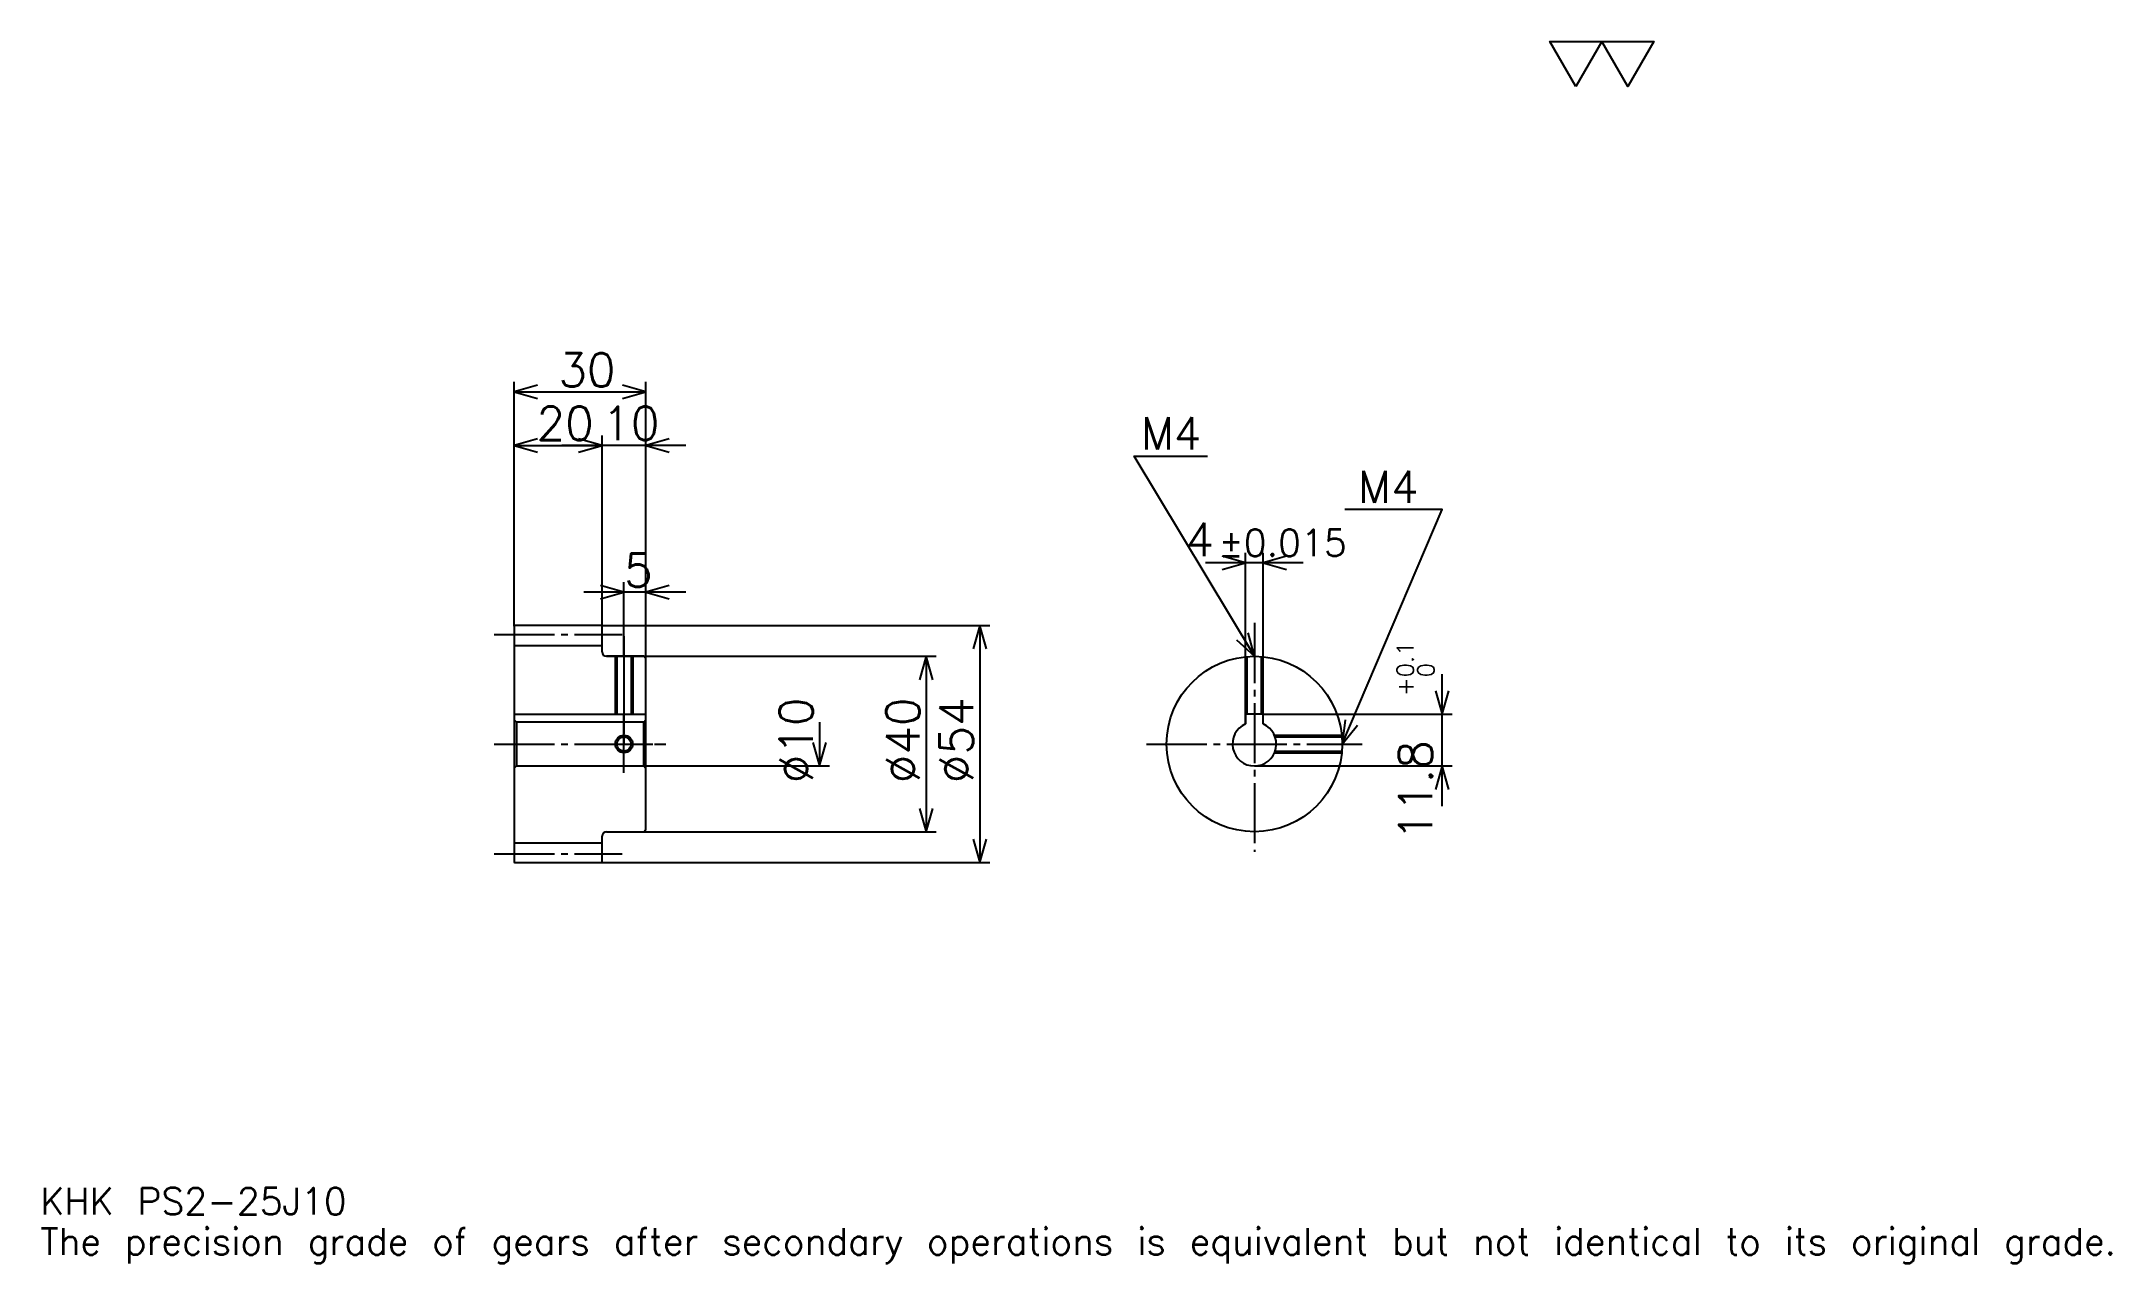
# Model space of a CAD drawing. Extents: x 15 to 487, y 6 to 284.
import ezdxf

# ---------------------------------------------------------------- set-up
doc = ezdxf.new("R2010")
doc.units = 0
doc.linetypes.add('DASHDOT', pattern=[18.260869, 13.695652, -1.521739, 1.521739, -1.521739])
doc.layers.get('0').update_dxf_attribs({"linetype": 'CONTINUOUS'})
doc.layers.add('DASHDOT', color=6, linetype='DASHDOT')
doc.styles.add('KANJI', font='TXT', dxfattribs={"bigfont": 'BIGFONT'})

msp = doc.modelspace()

# ---------------------------------------------------------------- linework, layer by layer
at = {"color": 5}
for p, q in [((123.260864, 151.021744), (123.260864, 206.565216)), ((123.260864, 204.282608), (153.260864, 204.282608)), ((153.260864, 151.021744), (153.260864, 206.565216)), ((143.260864, 151.021744), (143.260864, 194.391312)), ((123.260864, 192.108704), (143.260864, 192.108704)), ((162.391296, 192.108704), (134.130432, 192.108704)), ((303.086945, 165.326096), (280.82608, 165.326096)), ((289.956512, 130.821747), (289.956512, 167.608704)), ((293.956512, 130.821747), (293.956512, 167.608704)), ((148.260864, 151.021744), (148.260864, 160.913055)), ((162.391296, 158.630432), (139.130432, 158.630432)), ((123.260864, 150.921738), (123.260864, 151.021744)), ((143.160858, 151.021744), (153.260864, 151.021744)), ((143.260864, 150.921738), (143.260864, 151.021744)), ((148.260864, 144.021744), (148.260864, 151.021744)), ((148.260864, 144.021744), (148.260864, 151.021744)), ((153.260864, 151.021744), (231.630432, 151.021744)), ((153.260864, 143.521744), (153.260864, 151.021744)), ((229.347824, 151.021744), (229.347824, 97.021744)), ((144.260864, 144.021744), (153.260864, 144.021744)), ((153.260864, 144.021744), (219.456512, 144.021744)), ((217.173904, 144.021744), (217.173904, 104.021744)), ((334.782593, 109.891312), (334.782593, 139.952179)), ((192.82608, 129.021744), (192.82608, 119.021744)), ((293.956512, 130.821747), (337.065186, 130.821747)), ((153.260864, 119.021744), (195.108688, 119.021744)), ((291.956512, 119.021744), (337.065186, 119.021744)), ((144.260864, 104.021744), (153.260864, 104.021744)), ((153.260864, 104.021744), (219.456512, 104.021744)), ((143.160858, 97.021744), (153.260864, 97.021744)), ((153.260864, 97.021744), (231.630432, 97.021744))]:
    msp.add_line(p, q, dxfattribs=at)
at = {"color": 4}
for p, q in [((123.260864, 146.521744), (143.260864, 146.521744)), ((123.260864, 130.821747), (153.260864, 130.821747)), ((123.760864, 129.021744), (123.760864, 119.021744)), ((152.760864, 129.021744), (153.260864, 129.521744)), ((152.760864, 119.021744), (153.260864, 118.521744)), ((123.260864, 101.521744), (143.260864, 101.521744))]:
    msp.add_line(p, q, dxfattribs=at)
at = {"color": 7}
msp.add_lwpolyline([(365.217377, 273.913055), (359.282593, 284.200012), (383.021729, 284.200012), (377.086945, 273.913055), (371.152161, 284.200012), (365.217377, 273.913055)], dxfattribs=at)
at = {"color": 5}
for points in [[(128.586945, 205.804352), (123.260864, 204.282608), (128.586945, 202.760864)], [(147.934784, 202.760864), (153.260864, 204.282608), (147.934784, 205.804352)], [(128.586945, 193.630432), (123.260864, 192.108704), (128.586945, 190.586975)], [(137.934784, 190.586975), (143.260864, 192.108704), (137.934784, 193.630432)], [(137.934784, 190.586975), (143.260864, 192.108704), (137.934784, 193.630432)], [(158.586945, 193.630432), (153.260864, 192.108704), (158.586945, 190.586975)], [(291.956512, 144.021744), (264.565216, 189.67392), (281.304321, 189.67392)], [(311.956512, 124.021744), (334.782593, 177.5), (312.565247, 177.5)], [(284.630432, 163.804352), (289.956512, 165.326096), (284.630432, 166.847839)], [(299.282593, 166.847839), (293.956512, 165.326096), (299.282593, 163.804352)], [(142.934784, 157.108704), (148.260864, 158.630432), (142.934784, 160.152176)], [(158.586945, 160.152176), (153.260864, 158.630432), (158.586945, 157.108704)], [(230.869568, 145.695648), (229.347824, 151.021744), (227.82608, 145.695648)], [(287.911377, 147.805893), (291.956512, 144.021744), (290.521149, 149.37175)], [(218.695648, 138.695663), (217.173904, 144.021744), (215.652161, 138.695663)], [(333.260864, 136.147827), (334.782593, 130.821747), (336.304321, 136.147827)], [(312.647766, 129.517654), (311.956512, 124.021744), (315.44693, 128.322891)], [(191.304352, 124.347832), (192.82608, 119.021744), (194.347809, 124.347832)], [(336.304321, 113.695656), (334.782593, 119.021744), (333.260864, 113.695656)], [(215.652161, 109.347832), (217.173904, 104.021744), (218.695648, 109.347832)], [(227.82608, 102.347832), (229.347824, 97.021744), (230.869568, 102.347832)]]:
    msp.add_lwpolyline(points, dxfattribs=at)
at = {"color": 4}
for points in [[(143.260864, 145.021744), (143.260864, 150.921738), (143.160858, 151.021744), (123.360863, 151.021744), (123.260864, 150.921738), (123.260864, 118.521744)], [(144.260864, 104.021744), (152.760864, 104.021744), (153.260864, 104.521744), (153.260864, 143.521744), (152.760864, 144.021744), (144.260864, 144.021744)], [(146.260864, 144.021744), (146.260864, 130.821747)], [(146.640869, 144.021744), (146.640869, 130.821747)], [(149.880859, 144.021744), (149.880859, 130.821747)], [(150.260864, 144.021744), (150.260864, 130.821747)], [(289.956512, 128.604324), (289.956512, 143.921494)], [(290.336517, 130.821747), (290.336517, 143.956024)], [(293.576508, 130.821747), (293.576508, 143.956024)], [(293.956512, 128.604324), (293.956512, 143.921494)], [(123.260864, 118.521744), (123.760864, 119.021744), (152.760864, 119.021744), (152.760864, 129.021744), (123.760864, 129.021744), (123.260864, 129.521744)], [(293.956512, 128.604324), (293.956512, 130.821747), (289.956512, 130.821747), (289.956512, 128.604324)], [(296.539093, 126.021744), (311.856262, 126.021744)], [(296.686798, 125.641747), (311.890808, 125.641747)], [(123.260864, 118.521744), (123.260864, 97.121742), (123.360863, 97.021744), (143.160858, 97.021744), (143.260864, 97.121742), (143.260864, 103.021744)], [(296.539093, 122.021744), (311.856262, 122.021744)], [(296.686798, 122.401741), (311.890808, 122.401741)]]:
    msp.add_lwpolyline(points, dxfattribs=at)
for centre, radius in [((291.956512, 124.021744), 20), ((148.260864, 124.021744), 1.62)]:
    msp.add_circle(centre, radius, dxfattribs=at)
at = {"color": 7}
msp.add_circle((148.260864, 124.021744), 2, dxfattribs=at)
at = {"color": 4}
for centre, radius, start, end in [((144.260864, 145.021744), 1, 180, 270), ((291.956512, 124.021744), 5, 113.57817801, 66.42182199), ((144.260864, 103.021744), 1, 90, 180)]:
    msp.add_arc(centre, radius, start, end, dxfattribs=at)
at = {"layer": 'DASHDOT', "color": 7}
for p, q in [((291.956512, 151.630432), (291.956512, 99.456528)), ((118.695648, 149.021744), (147.82608, 149.021744)), ((148.260864, 144.021744), (148.260864, 124.021744)), ((118.695648, 124.021744), (157.82608, 124.021744)), ((267.391296, 124.021744), (316.521729, 124.021744)), ((118.695648, 99.021744), (147.82608, 99.021744))]:
    msp.add_line(p, q, dxfattribs=at)
for points in [[(148.260864, 148.58696), (148.260864, 126.256531)], [(148.260864, 117.456528), (148.260864, 130.58696)], [(141.695648, 124.021744), (154.82608, 124.021744)]]:
    msp.add_lwpolyline(points, dxfattribs=at)

# ---------------------------------------------------------------- texts
at = {"color": 7, "style": 'KANJI'}
for s, height, p in [('30', 7.608696, (133.315216, 205.5)), ('20', 7.608696, (128.315216, 193.326096)), ('10', 7.608696, (143.315216, 193.326096)), ('M4', 7.304348, (266.086945, 191.195648)), ('M4', 7.304348, (315.608704, 179.021744)), ('4', 7.608696, (276.250671, 166.847839)), ('%%p0.015', 6.086957, (283.782349, 166.847839)), ('5', 7.608696, (148.28804, 159.847839)), ('KHK PS2-25J10', 6.086957, (15.217391, 16.73913)), ('The precision grade of gears after secondary operations is equivalent but not identical to its original grade.', 6.086957, (15.217391, 7.608696))]:
    msp.add_text(s, height=height, dxfattribs=at).set_placement(p)
for s, height, p in [('0.1', 3.804348, (328.239136, 139.240936)), ('0', 3.804348, (332.956512, 139.240936)), ('+', 3.804348, (328.239136, 134.980072)), ('%%c10', 7.608696, (191.304352, 115.081528)), ('%%c40', 7.608696, (215.652161, 115.081528)), ('%%c54', 7.608696, (227.82608, 115.081528)), ('11.8', 7.608696, (332.5, 102.046631))]:
    msp.add_text(s, height=height, rotation=90, dxfattribs=at).set_placement(p)

doc.saveas('drawing.dxf')
